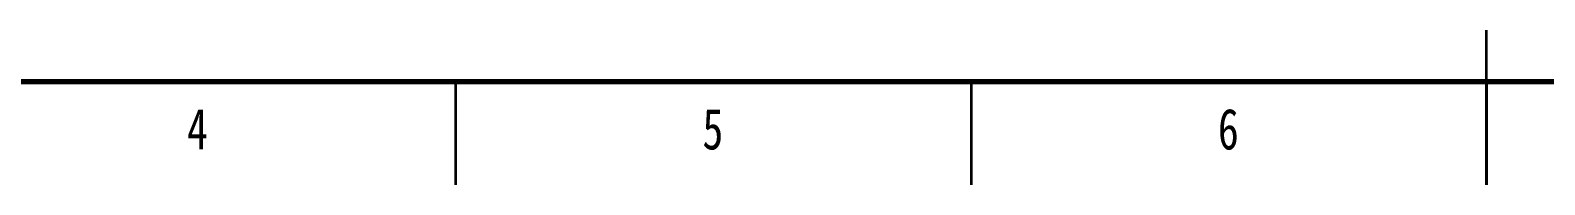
# Model space of a CAD drawing. Header units: millimetres. Extents: x 0 to 594, y 0 to 420.
# Drawn here: x 155.8 to 302.6, y 0 to 15 of the extents above; entities that cross this region are included whole.
import ezdxf

# ---------------------------------------------------------------- set-up
doc = ezdxf.new("R2010")
doc.units = ezdxf.units.MM
doc.styles.add('SLDTEXTSTYLE1', font='TXT', dxfattribs={"width": 0.75})

msp = doc.modelspace()

# ---------------------------------------------------------------- linework, layer by layer
at = {"color": 7, "linetype": 'Continuous', "lineweight": 35}
for p, q in [((297, 0), (297, 15)), ((197, 10), (197, 0)), ((247, 10), (247, 0)), ((297, 10), (297, 0))]:
    msp.add_line(p, q, dxfattribs=at)
at = {"color": 7, "linetype": 'Continuous', "lineweight": 70}
msp.add_line((584, 10), (10, 10), dxfattribs=at)

# ---------------------------------------------------------------- texts
at = {"color": 7, "linetype": 'Continuous', "lineweight": 0, "char_height": 3.9687, "attachment_point": 2, "style": 'SLDTEXTSTYLE1'}
for s, insert in [('6', (271.96, 7.3979)), ('4', (171.96, 7.3979)), ('5', (221.96, 7.3979))]:
    msp.add_mtext(s, dxfattribs=dict(at, insert=insert))

doc.saveas('drawing.dxf')
